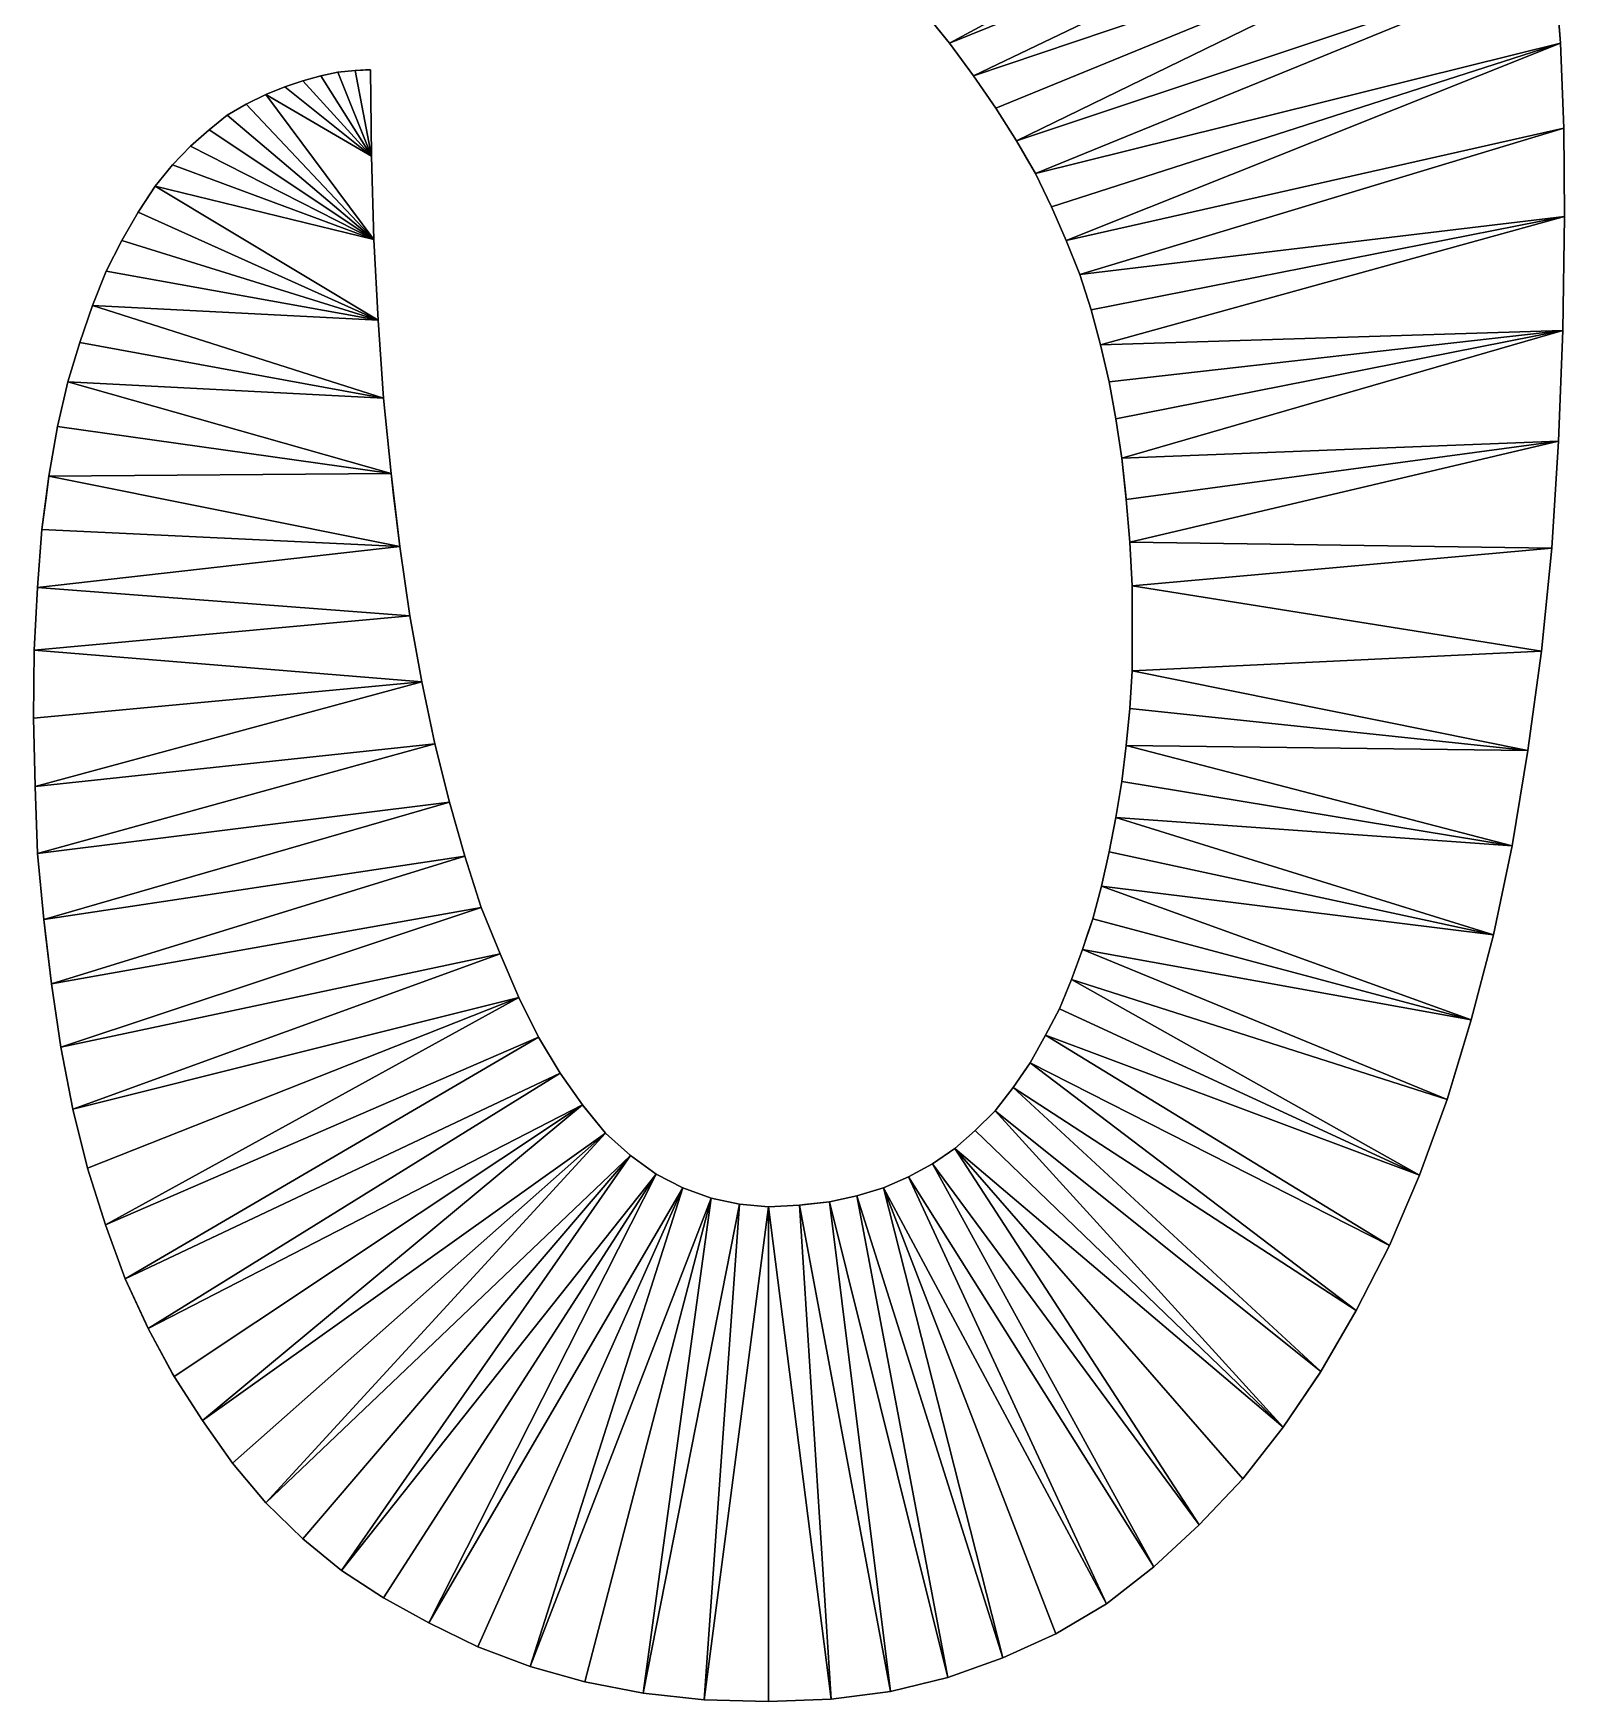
# Model space of a CAD drawing. Extents: x -29.1 to 29.1, y -25 to 25.
# Drawn here: x -5.763 to -3.978, y -14.719 to -12.774 of the extents above; entities that cross this region are included whole.
import ezdxf

# ---------------------------------------------------------------- set-up
doc = ezdxf.new("R2010")
doc.units = 0
doc.header["$MEASUREMENT"] = 0
doc.layers.add('ConstrLine', color=7, linetype='Continuous')
doc.layers.add('ObjLayer', color=2, linetype='Continuous')

msp = doc.modelspace()

# ---------------------------------------------------------------- linework, layer by layer
at = {"layer": 'ConstrLine'}
for points in [[(-4.695, -12.785, 5), (-4.027, -12.424, 5), (-4.726, -12.747, 5)], [(-4.027, -12.424, 5), (-4.695, -12.785, 5), (-4.012, -12.509, 5)], [(-4.667, -12.823, 5), (-4.012, -12.509, 5), (-4.695, -12.785, 5)], [(-4.012, -12.509, 5), (-4.667, -12.823, 5), (-4, -12.598, 5)], [(-4.641, -12.861, 5), (-4, -12.598, 5), (-4.667, -12.823, 5)], [(-4.617, -12.899, 5), (-4, -12.598, 5), (-4.641, -12.861, 5)], [(-4, -12.598, 5), (-4.617, -12.899, 5), (-3.99, -12.69, 5)], [(-4.595, -12.937, 5), (-3.99, -12.69, 5), (-4.617, -12.899, 5)], [(-3.99, -12.69, 5), (-4.595, -12.937, 5), (-3.983, -12.785, 5)], [(-3.99, -12.69, 4), (-3.99, -12.69, 5), (-3.983, -12.785, 5)], [(-3.99, -12.69, 4), (-3.983, -12.785, 5), (-3.983, -12.785, 4)], [(-4.695, -12.785, 5), (-4.726, -12.747, 5), (-4.7136, -12.7623, 4)], [(-4.7136, -12.7623, 4), (-4.695, -12.785, 4), (-4.695, -12.785, 5)], [(-4.695, -12.785, 4), (-4.667, -12.823, 4), (-4.667, -12.823, 5)], [(-4.695, -12.785, 4), (-4.667, -12.823, 5), (-4.695, -12.785, 5)], [(-4.576, -12.976, 5), (-3.983, -12.785, 5), (-4.595, -12.937, 5)], [(-4.559, -13.015, 5), (-3.983, -12.785, 5), (-4.576, -12.976, 5)], [(-3.983, -12.785, 5), (-4.559, -13.015, 5), (-3.979, -12.884, 5)], [(-3.983, -12.785, 4), (-3.983, -12.785, 5), (-3.979, -12.884, 5)], [(-3.983, -12.785, 4), (-3.979, -12.884, 5), (-3.979, -12.884, 4)], [(-5.428, -12.823, 5), (-5.408, -12.819, 5), (-5.408, -12.819, 4)], [(-5.428, -12.823, 5), (-5.408, -12.819, 4), (-5.428, -12.823, 4)], [(-5.408, -12.819, 5), (-5.428, -12.823, 5), (-5.369, -12.917, 5)], [(-5.408, -12.819, 4), (-5.408, -12.819, 5), (-5.388, -12.817, 5)], [(-5.408, -12.819, 4), (-5.388, -12.817, 5), (-5.388, -12.817, 4)], [(-5.388, -12.817, 5), (-5.408, -12.819, 5), (-5.369, -12.917, 5)], [(-5.388, -12.817, 5), (-5.37, -12.816, 5), (-5.376, -12.8163, 4)], [(-5.37, -12.816, 5), (-5.388, -12.817, 5), (-5.369, -12.917, 5)], [(-5.388, -12.817, 4), (-5.388, -12.817, 5), (-5.376, -12.8163, 4)], [(-5.3721, -12.8161, 4), (-5.376, -12.8163, 4), (-5.37, -12.816, 5)], [(-5.37, -12.816, 4), (-5.3721, -12.8161, 4), (-5.37, -12.816, 5)], [(-5.37, -12.816, 5), (-5.369, -12.917, 5), (-5.369, -12.917, 4)], [(-5.37, -12.816, 5), (-5.369, -12.917, 4), (-5.37, -12.816, 4)], [(-5.47, -12.836, 5), (-5.47, -12.836, 4), (-5.492, -12.845, 5)], [(-5.492, -12.845, 4), (-5.492, -12.845, 5), (-5.47, -12.836, 4)], [(-5.47, -12.836, 5), (-5.492, -12.845, 5), (-5.369, -12.917, 5)], [(-5.47, -12.836, 4), (-5.47, -12.836, 5), (-5.449, -12.829, 5)], [(-5.47, -12.836, 4), (-5.449, -12.829, 5), (-5.449, -12.829, 4)], [(-5.449, -12.829, 5), (-5.47, -12.836, 5), (-5.369, -12.917, 5)], [(-5.449, -12.829, 4), (-5.449, -12.829, 5), (-5.428, -12.823, 5)], [(-5.428, -12.823, 4), (-5.449, -12.829, 4), (-5.428, -12.823, 5)], [(-5.428, -12.823, 5), (-5.449, -12.829, 5), (-5.369, -12.917, 5)], [(-4.667, -12.823, 4), (-4.641, -12.861, 4), (-4.641, -12.861, 5)], [(-4.667, -12.823, 4), (-4.641, -12.861, 5), (-4.667, -12.823, 5)], [(-5.537, -12.869, 4), (-5.537, -12.869, 5), (-5.515, -12.856, 5)], [(-5.515, -12.856, 4), (-5.537, -12.869, 4), (-5.515, -12.856, 5)], [(-5.515, -12.856, 5), (-5.537, -12.869, 5), (-5.366, -13.014, 5)], [(-5.515, -12.856, 5), (-5.492, -12.845, 5), (-5.492, -12.845, 4)], [(-5.515, -12.856, 5), (-5.492, -12.845, 4), (-5.515, -12.856, 4)], [(-5.515, -12.856, 5), (-5.366, -13.014, 5), (-5.492, -12.845, 5)], [(-5.369, -12.917, 5), (-5.492, -12.845, 5), (-5.366, -13.014, 5)], [(-5.558, -12.886, 4), (-5.558, -12.886, 5), (-5.537, -12.869, 5)], [(-5.558, -12.886, 4), (-5.537, -12.869, 5), (-5.537, -12.869, 4)], [(-5.558, -12.886, 5), (-5.366, -13.014, 5), (-5.537, -12.869, 5)], [(-4.641, -12.861, 4), (-4.617, -12.899, 4), (-4.617, -12.899, 5)], [(-4.641, -12.861, 4), (-4.617, -12.899, 5), (-4.641, -12.861, 5)], [(-5.558, -12.886, 4), (-5.58, -12.905, 5), (-5.558, -12.886, 5)], [(-5.558, -12.886, 4), (-5.58, -12.905, 4), (-5.58, -12.905, 5)], [(-5.58, -12.905, 5), (-5.366, -13.014, 5), (-5.558, -12.886, 5)], [(-4.559, -13.015, 5), (-4.543, -13.055, 5), (-3.979, -12.884, 5)], [(-3.978, -12.987, 5), (-3.979, -12.884, 5), (-4.543, -13.055, 5)], [(-3.979, -12.884, 4), (-3.979, -12.884, 5), (-3.978, -12.987, 5)], [(-3.979, -12.884, 4), (-3.978, -12.987, 5), (-3.978, -12.987, 4)], [(-5.601, -12.927, 4), (-5.601, -12.927, 5), (-5.58, -12.905, 5)], [(-5.58, -12.905, 4), (-5.601, -12.927, 4), (-5.58, -12.905, 5)], [(-5.601, -12.927, 5), (-5.366, -13.014, 5), (-5.58, -12.905, 5)], [(-5.366, -13.014, 5), (-5.366, -13.014, 4), (-5.369, -12.917, 5)], [(-5.369, -12.917, 4), (-5.369, -12.917, 5), (-5.366, -13.014, 4)], [(-4.617, -12.899, 4), (-4.608, -12.9145, 4), (-4.617, -12.899, 5)], [(-4.608, -12.9145, 4), (-4.595, -12.937, 5), (-4.617, -12.899, 5)], [(-4.608, -12.9145, 4), (-4.595, -12.937, 4), (-4.595, -12.937, 5)], [(-5.621, -12.952, 5), (-5.601, -12.927, 5), (-5.621, -12.952, 4)], [(-5.601, -12.927, 4), (-5.621, -12.952, 4), (-5.601, -12.927, 5)], [(-5.601, -12.927, 5), (-5.621, -12.952, 5), (-5.366, -13.014, 5)], [(-5.641, -12.982, 5), (-5.621, -12.952, 5), (-5.632, -12.9685, 4)], [(-5.621, -12.952, 5), (-5.641, -12.982, 5), (-5.361, -13.108, 5)], [(-5.621, -12.952, 4), (-5.632, -12.9685, 4), (-5.621, -12.952, 5)], [(-5.361, -13.108, 5), (-5.366, -13.014, 5), (-5.621, -12.952, 5)], [(-4.595, -12.937, 4), (-4.576, -12.976, 4), (-4.576, -12.976, 5)], [(-4.595, -12.937, 4), (-4.576, -12.976, 5), (-4.595, -12.937, 5)], [(-5.641, -12.982, 4), (-5.641, -12.982, 5), (-5.632, -12.9685, 4)], [(-5.641, -12.982, 4), (-5.66, -13.015, 4), (-5.66, -13.015, 5)], [(-5.641, -12.982, 4), (-5.66, -13.015, 5), (-5.641, -12.982, 5)], [(-5.641, -12.982, 5), (-5.66, -13.015, 5), (-5.361, -13.108, 5)], [(-4.576, -12.976, 4), (-4.559, -13.015, 4), (-4.559, -13.015, 5)], [(-4.576, -12.976, 4), (-4.559, -13.015, 5), (-4.576, -12.976, 5)], [(-4.543, -13.055, 5), (-4.53, -13.096, 5), (-3.978, -12.987, 5)], [(-4.53, -13.096, 5), (-4.519, -13.137, 5), (-3.978, -12.987, 5)], [(-3.98, -13.12, 5), (-3.978, -12.987, 5), (-4.519, -13.137, 5)], [(-3.978, -12.987, 4), (-3.978, -12.987, 5), (-3.98, -13.12, 5)], [(-3.978, -12.987, 4), (-3.98, -13.12, 5), (-3.98, -13.12, 4)], [(-5.366, -13.014, 5), (-5.361, -13.108, 5), (-5.366, -13.014, 4)], [(-5.361, -13.108, 5), (-5.361, -13.108, 4), (-5.366, -13.014, 4)], [(-5.66, -13.015, 4), (-5.678, -13.051, 4), (-5.678, -13.051, 5)], [(-5.66, -13.015, 4), (-5.678, -13.051, 5), (-5.66, -13.015, 5)], [(-5.66, -13.015, 5), (-5.678, -13.051, 5), (-5.361, -13.108, 5)], [(-4.559, -13.015, 4), (-4.543, -13.055, 4), (-4.543, -13.055, 5)], [(-4.559, -13.015, 4), (-4.543, -13.055, 5), (-4.559, -13.015, 5)], [(-5.678, -13.051, 4), (-5.694, -13.091, 4), (-5.694, -13.091, 5)], [(-5.678, -13.051, 4), (-5.694, -13.091, 5), (-5.678, -13.051, 5)], [(-5.678, -13.051, 5), (-5.694, -13.091, 5), (-5.361, -13.108, 5)], [(-4.543, -13.055, 4), (-4.53, -13.096, 4), (-4.53, -13.096, 5)], [(-4.543, -13.055, 4), (-4.53, -13.096, 5), (-4.543, -13.055, 5)], [(-5.694, -13.091, 4), (-5.709, -13.134, 4), (-5.709, -13.134, 5)], [(-5.694, -13.091, 4), (-5.709, -13.134, 5), (-5.694, -13.091, 5)], [(-5.709, -13.134, 5), (-5.355, -13.199, 5), (-5.694, -13.091, 5)], [(-5.355, -13.199, 5), (-5.361, -13.108, 5), (-5.694, -13.091, 5)], [(-5.355, -13.199, 4), (-5.361, -13.108, 4), (-5.355, -13.199, 5)], [(-5.361, -13.108, 5), (-5.355, -13.199, 5), (-5.361, -13.108, 4)], [(-4.53, -13.096, 4), (-4.519, -13.137, 4), (-4.519, -13.137, 5)], [(-4.53, -13.096, 4), (-4.519, -13.137, 5), (-4.53, -13.096, 5)], [(-4.519, -13.137, 5), (-4.509, -13.18, 5), (-3.98, -13.12, 5)], [(-4.509, -13.18, 5), (-4.501, -13.223, 5), (-3.98, -13.12, 5)], [(-4.501, -13.223, 5), (-4.494, -13.269, 5), (-3.98, -13.12, 5)], [(-3.985, -13.249, 5), (-3.98, -13.12, 5), (-4.494, -13.269, 5)], [(-3.98, -13.12, 4), (-3.98, -13.12, 5), (-3.985, -13.249, 5)], [(-3.98, -13.12, 4), (-3.985, -13.249, 5), (-3.985, -13.249, 4)], [(-5.709, -13.134, 4), (-5.723, -13.18, 4), (-5.723, -13.18, 5)], [(-5.709, -13.134, 4), (-5.723, -13.18, 5), (-5.709, -13.134, 5)], [(-5.723, -13.18, 5), (-5.355, -13.199, 5), (-5.709, -13.134, 5)], [(-4.519, -13.137, 4), (-4.509, -13.18, 4), (-4.509, -13.18, 5)], [(-4.519, -13.137, 4), (-4.509, -13.18, 5), (-4.519, -13.137, 5)], [(-5.723, -13.18, 4), (-5.735, -13.232, 4), (-5.735, -13.232, 5)], [(-5.723, -13.18, 4), (-5.735, -13.232, 5), (-5.723, -13.18, 5)], [(-5.735, -13.232, 5), (-5.346, -13.287, 5), (-5.723, -13.18, 5)], [(-5.355, -13.199, 5), (-5.723, -13.18, 5), (-5.346, -13.287, 5)], [(-4.509, -13.18, 4), (-4.501, -13.223, 4), (-4.501, -13.223, 5)], [(-4.509, -13.18, 4), (-4.501, -13.223, 5), (-4.509, -13.18, 5)], [(-5.346, -13.287, 4), (-5.355, -13.199, 4), (-5.346, -13.287, 5)], [(-5.355, -13.199, 5), (-5.346, -13.287, 5), (-5.355, -13.199, 4)], [(-4.501, -13.223, 4), (-4.494, -13.269, 4), (-4.494, -13.269, 5)], [(-4.501, -13.223, 4), (-4.494, -13.269, 5), (-4.501, -13.223, 5)], [(-5.735, -13.232, 4), (-5.745, -13.29, 4), (-5.745, -13.29, 5)], [(-5.735, -13.232, 4), (-5.745, -13.29, 5), (-5.735, -13.232, 5)], [(-5.735, -13.232, 5), (-5.745, -13.29, 5), (-5.346, -13.287, 5)], [(-4.494, -13.269, 5), (-4.489, -13.317, 5), (-3.985, -13.249, 5)], [(-4.489, -13.317, 5), (-4.485, -13.367, 5), (-3.985, -13.249, 5)], [(-3.985, -13.249, 5), (-4.485, -13.367, 5), (-3.993, -13.374, 5)], [(-3.993, -13.374, 4), (-3.985, -13.249, 4), (-3.993, -13.374, 5)], [(-3.985, -13.249, 5), (-3.993, -13.374, 5), (-3.985, -13.249, 4)], [(-4.494, -13.269, 4), (-4.4895, -13.312, 4), (-4.494, -13.269, 5)], [(-4.4895, -13.312, 4), (-4.489, -13.317, 5), (-4.494, -13.269, 5)], [(-5.7478, -13.312, 4), (-5.753, -13.352, 5), (-5.745, -13.29, 5)], [(-5.745, -13.29, 5), (-5.753, -13.352, 5), (-5.336, -13.372, 5)], [(-5.745, -13.29, 4), (-5.7478, -13.312, 4), (-5.745, -13.29, 5)], [(-5.336, -13.372, 5), (-5.346, -13.287, 5), (-5.745, -13.29, 5)], [(-5.3431, -13.312, 4), (-5.346, -13.287, 4), (-5.346, -13.287, 5)], [(-5.346, -13.287, 5), (-5.336, -13.372, 5), (-5.3431, -13.312, 4)], [(-5.7478, -13.312, 4), (-5.753, -13.352, 4), (-5.753, -13.352, 5)], [(-5.336, -13.372, 4), (-5.3431, -13.312, 4), (-5.336, -13.372, 5)], [(-4.4895, -13.312, 4), (-4.489, -13.317, 4), (-4.489, -13.317, 5)], [(-4.489, -13.317, 4), (-4.485, -13.367, 4), (-4.485, -13.367, 5)], [(-4.489, -13.317, 4), (-4.485, -13.367, 5), (-4.489, -13.317, 5)], [(-5.753, -13.352, 4), (-5.758, -13.42, 4), (-5.758, -13.42, 5)], [(-5.753, -13.352, 4), (-5.758, -13.42, 5), (-5.753, -13.352, 5)], [(-5.753, -13.352, 5), (-5.758, -13.42, 5), (-5.336, -13.372, 5)], [(-5.324, -13.453, 5), (-5.336, -13.372, 5), (-5.758, -13.42, 5)], [(-5.336, -13.372, 4), (-5.336, -13.372, 5), (-5.324, -13.453, 5)], [(-5.336, -13.372, 4), (-5.324, -13.453, 5), (-5.324, -13.453, 4)], [(-4.485, -13.367, 4), (-4.482, -13.418, 4), (-4.482, -13.418, 5)], [(-4.485, -13.367, 4), (-4.482, -13.418, 5), (-4.485, -13.367, 5)], [(-4.482, -13.418, 5), (-3.993, -13.374, 5), (-4.485, -13.367, 5)], [(-3.993, -13.374, 5), (-4.482, -13.418, 5), (-4.005, -13.494, 5)], [(-3.993, -13.374, 4), (-3.993, -13.374, 5), (-4.005, -13.494, 5)], [(-3.993, -13.374, 4), (-4.005, -13.494, 5), (-4.005, -13.494, 4)], [(-5.758, -13.42, 4), (-5.762, -13.493, 4), (-5.762, -13.493, 5)], [(-5.758, -13.42, 4), (-5.762, -13.493, 5), (-5.758, -13.42, 5)], [(-5.758, -13.42, 5), (-5.762, -13.493, 5), (-5.324, -13.453, 5)], [(-4.482, -13.418, 4), (-4.482, -13.517, 4), (-4.482, -13.517, 5)], [(-4.482, -13.418, 4), (-4.482, -13.517, 5), (-4.482, -13.418, 5)], [(-4.482, -13.517, 5), (-4.005, -13.494, 5), (-4.482, -13.418, 5)], [(-5.31, -13.53, 5), (-5.324, -13.453, 5), (-5.762, -13.493, 5)], [(-5.324, -13.453, 4), (-5.324, -13.453, 5), (-5.31, -13.53, 5)], [(-5.324, -13.453, 4), (-5.31, -13.53, 5), (-5.31, -13.53, 4)], [(-5.762, -13.493, 4), (-5.763, -13.572, 4), (-5.763, -13.572, 5)], [(-5.762, -13.493, 4), (-5.763, -13.572, 5), (-5.762, -13.493, 5)], [(-5.762, -13.493, 5), (-5.763, -13.572, 5), (-5.31, -13.53, 5)], [(-4.021, -13.61, 5), (-4.005, -13.494, 5), (-4.482, -13.517, 5)], [(-4.005, -13.494, 4), (-4.005, -13.494, 5), (-4.021, -13.61, 5)], [(-4.005, -13.494, 4), (-4.021, -13.61, 5), (-4.021, -13.61, 4)], [(-4.482, -13.517, 4), (-4.485, -13.561, 4), (-4.485, -13.561, 5)], [(-4.482, -13.517, 4), (-4.485, -13.561, 5), (-4.482, -13.517, 5)], [(-4.482, -13.517, 5), (-4.485, -13.561, 5), (-4.021, -13.61, 5)], [(-5.763, -13.572, 5), (-5.761, -13.652, 5), (-5.31, -13.53, 5)], [(-5.295, -13.602, 5), (-5.31, -13.53, 5), (-5.761, -13.652, 5)], [(-5.31, -13.53, 4), (-5.31, -13.53, 5), (-5.295, -13.602, 5)], [(-5.31, -13.53, 4), (-5.295, -13.602, 5), (-5.295, -13.602, 4)], [(-5.763, -13.572, 4), (-5.761, -13.652, 4), (-5.761, -13.652, 5)], [(-5.763, -13.572, 4), (-5.761, -13.652, 5), (-5.763, -13.572, 5)], [(-4.485, -13.561, 4), (-4.489, -13.604, 4), (-4.489, -13.604, 5)], [(-4.485, -13.561, 4), (-4.489, -13.604, 5), (-4.485, -13.561, 5)], [(-4.485, -13.561, 5), (-4.489, -13.604, 5), (-4.021, -13.61, 5)], [(-5.761, -13.652, 5), (-5.758, -13.73, 5), (-5.295, -13.602, 5)], [(-5.278, -13.67, 5), (-5.295, -13.602, 5), (-5.758, -13.73, 5)], [(-5.295, -13.602, 4), (-5.295, -13.602, 5), (-5.278, -13.67, 5)], [(-5.295, -13.602, 4), (-5.278, -13.67, 5), (-5.278, -13.67, 4)], [(-4.489, -13.604, 4), (-4.494, -13.646, 4), (-4.494, -13.646, 5)], [(-4.489, -13.604, 4), (-4.494, -13.646, 5), (-4.489, -13.604, 5)], [(-4.489, -13.604, 5), (-4.494, -13.646, 5), (-4.039, -13.721, 5)], [(-4.039, -13.721, 5), (-4.021, -13.61, 5), (-4.489, -13.604, 5)], [(-4.021, -13.61, 4), (-4.021, -13.61, 5), (-4.039, -13.721, 5)], [(-4.021, -13.61, 4), (-4.039, -13.721, 5), (-4.039, -13.721, 4)], [(-5.761, -13.652, 4), (-5.758, -13.73, 4), (-5.758, -13.73, 5)], [(-5.761, -13.652, 4), (-5.758, -13.73, 5), (-5.761, -13.652, 5)], [(-4.494, -13.646, 4), (-4.501, -13.688, 4), (-4.501, -13.688, 5)], [(-4.494, -13.646, 4), (-4.501, -13.688, 5), (-4.494, -13.646, 5)], [(-4.494, -13.646, 5), (-4.501, -13.688, 5), (-4.039, -13.721, 5)], [(-5.758, -13.73, 5), (-5.751, -13.807, 5), (-5.278, -13.67, 5)], [(-5.26, -13.733, 5), (-5.278, -13.67, 5), (-5.751, -13.807, 5)], [(-5.278, -13.67, 4), (-5.278, -13.67, 5), (-5.26, -13.733, 5)], [(-5.278, -13.67, 4), (-5.26, -13.733, 5), (-5.26, -13.733, 4)], [(-4.501, -13.688, 4), (-4.509, -13.728, 4), (-4.509, -13.728, 5)], [(-4.501, -13.688, 4), (-4.509, -13.728, 5), (-4.501, -13.688, 5)], [(-4.501, -13.688, 5), (-4.509, -13.728, 5), (-4.061, -13.825, 5)], [(-4.061, -13.825, 5), (-4.039, -13.721, 5), (-4.501, -13.688, 5)], [(-5.758, -13.73, 4), (-5.751, -13.807, 4), (-5.751, -13.807, 5)], [(-5.758, -13.73, 4), (-5.751, -13.807, 5), (-5.758, -13.73, 5)], [(-5.751, -13.807, 5), (-5.742, -13.882, 5), (-5.26, -13.733, 5)], [(-5.241, -13.793, 5), (-5.26, -13.733, 5), (-5.742, -13.882, 5)], [(-5.26, -13.733, 4), (-5.26, -13.733, 5), (-5.241, -13.793, 5)], [(-5.26, -13.733, 4), (-5.241, -13.793, 5), (-5.241, -13.793, 4)], [(-4.509, -13.728, 4), (-4.518, -13.768, 4), (-4.518, -13.768, 5)], [(-4.509, -13.728, 4), (-4.518, -13.768, 5), (-4.509, -13.728, 5)], [(-4.509, -13.728, 5), (-4.518, -13.768, 5), (-4.061, -13.825, 5)], [(-4.039, -13.721, 4), (-4.039, -13.721, 5), (-4.061, -13.825, 5)], [(-4.039, -13.721, 4), (-4.061, -13.825, 5), (-4.061, -13.825, 4)], [(-4.518, -13.768, 4), (-4.528, -13.806, 4), (-4.528, -13.806, 5)], [(-4.518, -13.768, 4), (-4.528, -13.806, 5), (-4.518, -13.768, 5)], [(-4.518, -13.768, 5), (-4.528, -13.806, 5), (-4.087, -13.924, 5)], [(-4.087, -13.924, 5), (-4.061, -13.825, 5), (-4.518, -13.768, 5)], [(-5.751, -13.807, 4), (-5.749, -13.824, 4), (-5.751, -13.807, 5)], [(-5.742, -13.882, 5), (-5.751, -13.807, 5), (-5.749, -13.824, 4)], [(-5.742, -13.882, 5), (-5.731, -13.956, 5), (-5.241, -13.793, 5)], [(-5.219, -13.847, 5), (-5.241, -13.793, 5), (-5.731, -13.956, 5)], [(-5.241, -13.793, 4), (-5.241, -13.793, 5), (-5.219, -13.847, 5)], [(-5.241, -13.793, 4), (-5.219, -13.847, 5), (-5.219, -13.847, 4)], [(-4.534, -13.824, 4), (-4.54, -13.842, 5), (-4.528, -13.806, 5)], [(-4.528, -13.806, 5), (-4.54, -13.842, 5), (-4.087, -13.924, 5)], [(-4.528, -13.806, 4), (-4.534, -13.824, 4), (-4.528, -13.806, 5)], [(-5.742, -13.882, 4), (-5.742, -13.882, 5), (-5.749, -13.824, 4)], [(-4.534, -13.824, 4), (-4.54, -13.842, 4), (-4.54, -13.842, 5)], [(-4.061, -13.825, 4), (-4.061, -13.825, 5), (-4.087, -13.924, 5)], [(-4.061, -13.825, 4), (-4.087, -13.924, 5), (-4.087, -13.924, 4)], [(-5.731, -13.956, 5), (-5.717, -14.028, 5), (-5.219, -13.847, 5)], [(-5.197, -13.898, 5), (-5.219, -13.847, 5), (-5.717, -14.028, 5)], [(-5.219, -13.847, 4), (-5.219, -13.847, 5), (-5.197, -13.898, 5)], [(-5.219, -13.847, 4), (-5.197, -13.898, 5), (-5.197, -13.898, 4)], [(-4.54, -13.842, 4), (-4.553, -13.877, 4), (-4.553, -13.877, 5)], [(-4.54, -13.842, 4), (-4.553, -13.877, 5), (-4.54, -13.842, 5)], [(-4.54, -13.842, 5), (-4.553, -13.877, 5), (-4.115, -14.017, 5)], [(-4.115, -14.017, 5), (-4.087, -13.924, 5), (-4.54, -13.842, 5)], [(-5.742, -13.882, 4), (-5.731, -13.956, 5), (-5.742, -13.882, 5)], [(-5.731, -13.956, 5), (-5.742, -13.882, 4), (-5.731, -13.956, 4)], [(-4.553, -13.877, 4), (-4.567, -13.911, 4), (-4.567, -13.911, 5)], [(-4.553, -13.877, 4), (-4.567, -13.911, 5), (-4.553, -13.877, 5)], [(-4.553, -13.877, 5), (-4.567, -13.911, 5), (-4.147, -14.105, 5)], [(-4.147, -14.105, 5), (-4.115, -14.017, 5), (-4.553, -13.877, 5)], [(-5.717, -14.028, 5), (-5.7, -14.097, 5), (-5.197, -13.898, 5)], [(-5.7, -14.097, 5), (-5.679, -14.163, 5), (-5.197, -13.898, 5)], [(-5.174, -13.944, 5), (-5.197, -13.898, 5), (-5.679, -14.163, 5)], [(-5.197, -13.898, 4), (-5.197, -13.898, 5), (-5.174, -13.944, 5)], [(-5.197, -13.898, 4), (-5.174, -13.944, 5), (-5.174, -13.944, 4)], [(-4.567, -13.911, 4), (-4.583, -13.942, 4), (-4.583, -13.942, 5)], [(-4.567, -13.911, 4), (-4.583, -13.942, 5), (-4.567, -13.911, 5)], [(-4.567, -13.911, 5), (-4.583, -13.942, 5), (-4.147, -14.105, 5)], [(-4.087, -13.924, 5), (-4.115, -14.017, 5), (-4.096, -13.9539, 4)], [(-4.087, -13.924, 4), (-4.087, -13.924, 5), (-4.096, -13.9539, 4)], [(-5.679, -14.163, 5), (-5.656, -14.226, 5), (-5.174, -13.944, 5)], [(-5.149, -13.986, 5), (-5.174, -13.944, 5), (-5.656, -14.226, 5)], [(-5.174, -13.944, 4), (-5.174, -13.944, 5), (-5.149, -13.986, 5)], [(-5.174, -13.944, 4), (-5.149, -13.986, 5), (-5.149, -13.986, 4)], [(-4.583, -13.942, 4), (-4.601, -13.974, 4), (-4.601, -13.974, 5)], [(-4.583, -13.942, 4), (-4.601, -13.974, 5), (-4.583, -13.942, 5)], [(-4.583, -13.942, 5), (-4.601, -13.974, 5), (-4.182, -14.187, 5)], [(-4.182, -14.187, 5), (-4.147, -14.105, 5), (-4.583, -13.942, 5)], [(-5.731, -13.956, 4), (-5.717, -14.028, 5), (-5.731, -13.956, 5)], [(-5.717, -14.028, 5), (-5.731, -13.956, 4), (-5.717, -14.028, 4)], [(-4.115, -14.017, 4), (-4.096, -13.9539, 4), (-4.115, -14.017, 5)], [(-5.656, -14.226, 5), (-5.629, -14.284, 5), (-5.149, -13.986, 5)], [(-5.123, -14.023, 5), (-5.149, -13.986, 5), (-5.629, -14.284, 5)], [(-5.149, -13.986, 4), (-5.149, -13.986, 5), (-5.123, -14.023, 5)], [(-5.149, -13.986, 4), (-5.123, -14.023, 5), (-5.123, -14.023, 4)], [(-4.621, -14.003, 5), (-4.601, -13.974, 5), (-4.608, -13.9841, 4)], [(-4.601, -13.974, 5), (-4.621, -14.003, 5), (-4.221, -14.263, 5)], [(-4.608, -13.9841, 4), (-4.621, -14.003, 4), (-4.621, -14.003, 5)], [(-4.601, -13.974, 4), (-4.608, -13.9841, 4), (-4.601, -13.974, 5)], [(-4.221, -14.263, 5), (-4.182, -14.187, 5), (-4.601, -13.974, 5)], [(-4.642, -14.03, 5), (-4.621, -14.003, 5), (-4.642, -14.03, 4)], [(-4.621, -14.003, 4), (-4.642, -14.03, 4), (-4.621, -14.003, 5)], [(-4.262, -14.334, 5), (-4.621, -14.003, 5), (-4.642, -14.03, 5)], [(-4.262, -14.334, 5), (-4.221, -14.263, 5), (-4.621, -14.003, 5)], [(-5.123, -14.023, 5), (-5.629, -14.284, 5), (-5.599, -14.34, 5)], [(-5.599, -14.34, 5), (-5.566, -14.391, 5), (-5.123, -14.023, 5)], [(-5.096, -14.056, 5), (-5.123, -14.023, 5), (-5.566, -14.391, 5)], [(-5.123, -14.023, 5), (-5.096, -14.056, 5), (-5.12, -14.0267, 4)], [(-5.123, -14.023, 4), (-5.123, -14.023, 5), (-5.12, -14.0267, 4)], [(-4.115, -14.017, 4), (-4.115, -14.017, 5), (-4.147, -14.105, 5)], [(-4.115, -14.017, 4), (-4.147, -14.105, 5), (-4.147, -14.105, 4)], [(-5.7, -14.097, 4), (-5.7, -14.097, 5), (-5.717, -14.028, 5)], [(-5.717, -14.028, 4), (-5.7, -14.097, 4), (-5.717, -14.028, 5)], [(-5.096, -14.056, 4), (-5.12, -14.0267, 4), (-5.096, -14.056, 5)], [(-4.665, -14.053, 4), (-4.665, -14.053, 5), (-4.642, -14.03, 5)], [(-4.665, -14.053, 4), (-4.642, -14.03, 5), (-4.642, -14.03, 4)], [(-4.665, -14.053, 5), (-4.306, -14.399, 5), (-4.642, -14.03, 5)], [(-4.262, -14.334, 5), (-4.642, -14.03, 5), (-4.306, -14.399, 5)], [(-5.566, -14.391, 5), (-5.531, -14.441, 5), (-5.096, -14.056, 5)], [(-5.531, -14.441, 5), (-5.492, -14.487, 5), (-5.096, -14.056, 5)], [(-5.067, -14.082, 5), (-5.096, -14.056, 5), (-5.492, -14.487, 5)], [(-5.096, -14.056, 5), (-5.067, -14.082, 5), (-5.096, -14.056, 4)], [(-5.067, -14.082, 5), (-5.067, -14.082, 4), (-5.096, -14.056, 4)], [(-4.665, -14.053, 4), (-4.689, -14.074, 5), (-4.665, -14.053, 5)], [(-4.689, -14.074, 4), (-4.689, -14.074, 5), (-4.665, -14.053, 4)], [(-4.689, -14.074, 5), (-4.306, -14.399, 5), (-4.665, -14.053, 5)], [(-5.492, -14.487, 5), (-5.449, -14.529, 5), (-5.067, -14.082, 5)], [(-5.449, -14.529, 5), (-5.404, -14.566, 5), (-5.067, -14.082, 5)], [(-5.037, -14.104, 5), (-5.067, -14.082, 5), (-5.404, -14.566, 5)], [(-5.067, -14.082, 5), (-5.037, -14.104, 5), (-5.067, -14.082, 4)], [(-5.037, -14.104, 4), (-5.067, -14.082, 4), (-5.037, -14.104, 5)], [(-4.689, -14.074, 4), (-4.715, -14.092, 4), (-4.689, -14.074, 5)], [(-4.715, -14.092, 5), (-4.689, -14.074, 5), (-4.715, -14.092, 4)], [(-4.689, -14.074, 5), (-4.715, -14.092, 5), (-4.404, -14.513, 5)], [(-4.404, -14.513, 5), (-4.353, -14.459, 5), (-4.689, -14.074, 5)], [(-4.306, -14.399, 5), (-4.689, -14.074, 5), (-4.353, -14.459, 5)], [(-5.7, -14.097, 4), (-5.679, -14.163, 5), (-5.7, -14.097, 5)], [(-5.679, -14.163, 5), (-5.7, -14.097, 4), (-5.679, -14.163, 4)], [(-4.715, -14.092, 4), (-4.743, -14.107, 4), (-4.715, -14.092, 5)], [(-4.743, -14.107, 5), (-4.715, -14.092, 5), (-4.743, -14.107, 4)], [(-4.743, -14.107, 5), (-4.457, -14.562, 5), (-4.715, -14.092, 5)], [(-4.404, -14.513, 5), (-4.715, -14.092, 5), (-4.457, -14.562, 5)], [(-5.404, -14.566, 5), (-5.355, -14.598, 5), (-5.037, -14.104, 5)], [(-5.355, -14.598, 5), (-5.302, -14.627, 5), (-5.037, -14.104, 5)], [(-5.006, -14.12, 5), (-5.037, -14.104, 5), (-5.302, -14.627, 5)], [(-5.302, -14.627, 5), (-5.245, -14.655, 5), (-5.006, -14.12, 5)], [(-5.184, -14.678, 5), (-5.006, -14.12, 5), (-5.245, -14.655, 5)], [(-4.973, -14.132, 5), (-5.006, -14.12, 5), (-5.184, -14.678, 5)], [(-5.037, -14.104, 5), (-5.006, -14.12, 5), (-5.006, -14.12, 4)], [(-5.006, -14.12, 4), (-5.037, -14.104, 4), (-5.037, -14.104, 5)], [(-4.973, -14.132, 5), (-4.973, -14.132, 4), (-5.006, -14.12, 5)], [(-5.006, -14.12, 4), (-5.006, -14.12, 5), (-4.973, -14.132, 4)], [(-4.803, -14.129, 4), (-4.803, -14.129, 5), (-4.772, -14.12, 5)], [(-4.803, -14.129, 4), (-4.772, -14.12, 5), (-4.772, -14.12, 4)], [(-4.803, -14.129, 5), (-4.633, -14.668, 5), (-4.772, -14.12, 5)], [(-4.743, -14.107, 5), (-4.743, -14.107, 4), (-4.772, -14.12, 5)], [(-4.772, -14.12, 4), (-4.772, -14.12, 5), (-4.743, -14.107, 4)], [(-4.772, -14.12, 5), (-4.512, -14.605, 5), (-4.743, -14.107, 5)], [(-4.571, -14.64, 5), (-4.772, -14.12, 5), (-4.633, -14.668, 5)], [(-4.512, -14.605, 5), (-4.772, -14.12, 5), (-4.571, -14.64, 5)], [(-4.457, -14.562, 5), (-4.743, -14.107, 5), (-4.512, -14.605, 5)], [(-4.147, -14.105, 4), (-4.147, -14.105, 5), (-4.182, -14.187, 5)], [(-4.147, -14.105, 4), (-4.182, -14.187, 5), (-4.182, -14.187, 4)], [(-5.184, -14.678, 5), (-5.12, -14.696, 5), (-4.973, -14.132, 5)], [(-5.12, -14.696, 5), (-5.052, -14.709, 5), (-4.973, -14.132, 5)], [(-4.94, -14.139, 5), (-4.973, -14.132, 5), (-5.052, -14.709, 5)], [(-5.052, -14.709, 5), (-4.981, -14.717, 5), (-4.94, -14.139, 5)], [(-4.94, -14.139, 5), (-4.981, -14.717, 5), (-4.906, -14.142, 5)], [(-4.906, -14.719, 5), (-4.906, -14.142, 5), (-4.981, -14.717, 5)], [(-4.973, -14.132, 5), (-4.94, -14.139, 5), (-4.973, -14.132, 4)], [(-4.94, -14.139, 5), (-4.94, -14.139, 4), (-4.973, -14.132, 4)], [(-4.94, -14.139, 5), (-4.906, -14.142, 5), (-4.94, -14.139, 4)], [(-4.906, -14.142, 4), (-4.94, -14.139, 4), (-4.906, -14.142, 5)], [(-4.906, -14.142, 5), (-4.87, -14.14, 5), (-4.906, -14.142, 4)], [(-4.87, -14.14, 4), (-4.906, -14.142, 4), (-4.87, -14.14, 5)], [(-4.906, -14.142, 5), (-4.833, -14.716, 5), (-4.87, -14.14, 5)], [(-4.833, -14.716, 5), (-4.906, -14.142, 5), (-4.906, -14.719, 5)], [(-4.87, -14.14, 5), (-4.835, -14.136, 5), (-4.864, -14.1393, 4)], [(-4.87, -14.14, 5), (-4.764, -14.707, 5), (-4.835, -14.136, 5)], [(-4.864, -14.1393, 4), (-4.87, -14.14, 4), (-4.87, -14.14, 5)], [(-4.764, -14.707, 5), (-4.87, -14.14, 5), (-4.833, -14.716, 5)], [(-4.835, -14.136, 4), (-4.864, -14.1393, 4), (-4.835, -14.136, 5)], [(-4.803, -14.129, 4), (-4.835, -14.136, 4), (-4.803, -14.129, 5)], [(-4.835, -14.136, 5), (-4.803, -14.129, 5), (-4.835, -14.136, 4)], [(-4.835, -14.136, 5), (-4.697, -14.691, 5), (-4.803, -14.129, 5)], [(-4.697, -14.691, 5), (-4.835, -14.136, 5), (-4.764, -14.707, 5)], [(-4.633, -14.668, 5), (-4.803, -14.129, 5), (-4.697, -14.691, 5)], [(-5.679, -14.163, 4), (-5.656, -14.226, 4), (-5.656, -14.226, 5)], [(-5.679, -14.163, 4), (-5.656, -14.226, 5), (-5.679, -14.163, 5)], [(-4.182, -14.187, 4), (-4.182, -14.187, 5), (-4.221, -14.263, 5)], [(-4.182, -14.187, 4), (-4.221, -14.263, 5), (-4.221, -14.263, 4)], [(-5.656, -14.226, 4), (-5.632, -14.2776, 4), (-5.656, -14.226, 5)], [(-5.656, -14.226, 5), (-5.632, -14.2776, 4), (-5.629, -14.284, 5)], [(-5.629, -14.284, 4), (-5.629, -14.284, 5), (-5.632, -14.2776, 4)], [(-4.221, -14.263, 4), (-4.221, -14.263, 5), (-4.262, -14.334, 5)], [(-4.221, -14.263, 4), (-4.262, -14.334, 5), (-4.262, -14.334, 4)], [(-5.599, -14.34, 5), (-5.629, -14.284, 5), (-5.6011, -14.336, 4)], [(-5.629, -14.284, 4), (-5.6011, -14.336, 4), (-5.629, -14.284, 5)], [(-5.6011, -14.336, 4), (-5.599, -14.34, 4), (-5.599, -14.34, 5)], [(-4.262, -14.334, 5), (-4.306, -14.399, 5), (-4.2634, -14.336, 4)], [(-4.306, -14.399, 4), (-4.2634, -14.336, 4), (-4.306, -14.399, 5)], [(-4.262, -14.334, 4), (-4.262, -14.334, 5), (-4.2634, -14.336, 4)], [(-5.599, -14.34, 4), (-5.566, -14.391, 4), (-5.566, -14.391, 5)], [(-5.599, -14.34, 4), (-5.566, -14.391, 5), (-5.599, -14.34, 5)], [(-5.566, -14.391, 4), (-5.531, -14.441, 4), (-5.531, -14.441, 5)], [(-5.566, -14.391, 4), (-5.531, -14.441, 5), (-5.566, -14.391, 5)], [(-4.306, -14.399, 4), (-4.306, -14.399, 5), (-4.353, -14.459, 5)], [(-4.306, -14.399, 4), (-4.353, -14.459, 5), (-4.353, -14.459, 4)], [(-5.531, -14.441, 4), (-5.492, -14.487, 4), (-5.492, -14.487, 5)], [(-5.531, -14.441, 4), (-5.492, -14.487, 5), (-5.531, -14.441, 5)], [(-4.353, -14.459, 4), (-4.353, -14.459, 5), (-4.404, -14.513, 5)], [(-4.353, -14.459, 4), (-4.404, -14.513, 5), (-4.404, -14.513, 4)], [(-5.492, -14.487, 4), (-5.449, -14.529, 4), (-5.449, -14.529, 5)], [(-5.492, -14.487, 4), (-5.449, -14.529, 5), (-5.492, -14.487, 5)], [(-5.449, -14.529, 4), (-5.404, -14.566, 4), (-5.404, -14.566, 5)], [(-5.449, -14.529, 4), (-5.404, -14.566, 5), (-5.449, -14.529, 5)], [(-4.457, -14.562, 4), (-4.404, -14.513, 4), (-4.404, -14.513, 5)], [(-4.457, -14.562, 4), (-4.404, -14.513, 5), (-4.457, -14.562, 5)], [(-5.404, -14.566, 4), (-5.355, -14.598, 4), (-5.355, -14.598, 5)], [(-5.404, -14.566, 4), (-5.355, -14.598, 5), (-5.404, -14.566, 5)], [(-4.512, -14.605, 4), (-4.457, -14.562, 4), (-4.457, -14.562, 5)], [(-4.512, -14.605, 4), (-4.457, -14.562, 5), (-4.512, -14.605, 5)], [(-5.302, -14.627, 5), (-5.355, -14.598, 5), (-5.3166, -14.619, 4)], [(-5.355, -14.598, 4), (-5.3166, -14.619, 4), (-5.355, -14.598, 5)], [(-4.571, -14.64, 4), (-4.512, -14.605, 4), (-4.512, -14.605, 5)], [(-4.571, -14.64, 4), (-4.512, -14.605, 5), (-4.571, -14.64, 5)], [(-5.3166, -14.619, 4), (-5.302, -14.627, 4), (-5.302, -14.627, 5)], [(-5.302, -14.627, 4), (-5.245, -14.655, 4), (-5.245, -14.655, 5)], [(-5.302, -14.627, 4), (-5.245, -14.655, 5), (-5.302, -14.627, 5)], [(-4.633, -14.668, 4), (-4.571, -14.64, 4), (-4.571, -14.64, 5)], [(-4.633, -14.668, 4), (-4.571, -14.64, 5), (-4.633, -14.668, 5)], [(-5.245, -14.655, 4), (-5.184, -14.678, 4), (-5.184, -14.678, 5)], [(-5.245, -14.655, 4), (-5.184, -14.678, 5), (-5.245, -14.655, 5)], [(-4.697, -14.691, 4), (-4.633, -14.668, 4), (-4.633, -14.668, 5)], [(-4.697, -14.691, 4), (-4.633, -14.668, 5), (-4.697, -14.691, 5)], [(-5.184, -14.678, 4), (-5.12, -14.696, 4), (-5.12, -14.696, 5)], [(-5.184, -14.678, 4), (-5.12, -14.696, 5), (-5.184, -14.678, 5)], [(-5.12, -14.696, 4), (-5.052, -14.709, 4), (-5.052, -14.709, 5)], [(-5.12, -14.696, 4), (-5.052, -14.709, 5), (-5.12, -14.696, 5)], [(-4.764, -14.707, 4), (-4.697, -14.691, 4), (-4.697, -14.691, 5)], [(-4.764, -14.707, 4), (-4.697, -14.691, 5), (-4.764, -14.707, 5)], [(-5.052, -14.709, 4), (-4.981, -14.717, 4), (-4.981, -14.717, 5)], [(-5.052, -14.709, 4), (-4.981, -14.717, 5), (-5.052, -14.709, 5)], [(-4.981, -14.717, 4), (-4.906, -14.719, 4), (-4.906, -14.719, 5)], [(-4.981, -14.717, 4), (-4.906, -14.719, 5), (-4.981, -14.717, 5)], [(-4.906, -14.719, 4), (-4.833, -14.716, 4), (-4.833, -14.716, 5)], [(-4.906, -14.719, 4), (-4.833, -14.716, 5), (-4.906, -14.719, 5)], [(-4.833, -14.716, 5), (-4.833, -14.716, 4), (-4.764, -14.707, 4)], [(-4.833, -14.716, 5), (-4.764, -14.707, 4), (-4.764, -14.707, 5)]]:
    msp.add_3dface(points, dxfattribs=at)
at = {"layer": 'ObjLayer'}
for p, q in [((-3.983, -12.785, 5), (-3.99, -12.69, 5)), ((-4.726, -12.747, 5), (-4.695, -12.785, 5)), ((-4.695, -12.785, 5), (-4.667, -12.823, 5)), ((-3.979, -12.884, 5), (-3.983, -12.785, 5)), ((-5.408, -12.819, 5), (-5.428, -12.823, 5)), ((-5.388, -12.817, 5), (-5.408, -12.819, 5)), ((-5.37, -12.816, 5), (-5.388, -12.817, 5)), ((-5.369, -12.917, 5), (-5.37, -12.816, 5)), ((-5.47, -12.836, 5), (-5.492, -12.845, 5)), ((-5.449, -12.829, 5), (-5.47, -12.836, 5)), ((-5.428, -12.823, 5), (-5.449, -12.829, 5)), ((-4.667, -12.823, 5), (-4.641, -12.861, 5)), ((-5.515, -12.856, 5), (-5.537, -12.869, 5)), ((-5.492, -12.845, 5), (-5.515, -12.856, 5)), ((-5.537, -12.869, 5), (-5.558, -12.886, 5)), ((-4.641, -12.861, 5), (-4.617, -12.899, 5)), ((-5.558, -12.886, 5), (-5.58, -12.905, 5)), ((-3.978, -12.987, 5), (-3.979, -12.884, 5)), ((-5.58, -12.905, 5), (-5.601, -12.927, 5)), ((-5.366, -13.014, 5), (-5.369, -12.917, 5)), ((-4.617, -12.899, 5), (-4.595, -12.937, 5)), ((-5.601, -12.927, 5), (-5.621, -12.952, 5)), ((-5.621, -12.952, 5), (-5.641, -12.982, 5)), ((-4.595, -12.937, 5), (-4.576, -12.976, 5)), ((-5.641, -12.982, 5), (-5.66, -13.015, 5)), ((-4.576, -12.976, 5), (-4.559, -13.015, 5)), ((-3.98, -13.12, 5), (-3.978, -12.987, 5)), ((-5.361, -13.108, 5), (-5.366, -13.014, 5)), ((-5.66, -13.015, 5), (-5.678, -13.051, 5)), ((-4.559, -13.015, 5), (-4.543, -13.055, 5)), ((-5.678, -13.051, 5), (-5.694, -13.091, 5)), ((-4.543, -13.055, 5), (-4.53, -13.096, 5)), ((-5.694, -13.091, 5), (-5.709, -13.134, 5)), ((-5.355, -13.199, 5), (-5.361, -13.108, 5)), ((-4.53, -13.096, 5), (-4.519, -13.137, 5)), ((-3.985, -13.249, 5), (-3.98, -13.12, 5)), ((-5.709, -13.134, 5), (-5.723, -13.18, 5)), ((-4.519, -13.137, 5), (-4.509, -13.18, 5)), ((-5.723, -13.18, 5), (-5.735, -13.232, 5)), ((-4.509, -13.18, 5), (-4.501, -13.223, 5)), ((-5.346, -13.287, 5), (-5.355, -13.199, 5)), ((-4.501, -13.223, 5), (-4.494, -13.269, 5)), ((-5.735, -13.232, 5), (-5.745, -13.29, 5)), ((-3.993, -13.374, 5), (-3.985, -13.249, 5)), ((-4.494, -13.269, 5), (-4.489, -13.317, 5)), ((-5.745, -13.29, 5), (-5.753, -13.352, 5)), ((-5.336, -13.372, 5), (-5.346, -13.287, 5)), ((-4.489, -13.317, 5), (-4.485, -13.367, 5)), ((-5.753, -13.352, 5), (-5.758, -13.42, 5)), ((-5.324, -13.453, 5), (-5.336, -13.372, 5)), ((-4.485, -13.367, 5), (-4.482, -13.418, 5)), ((-4.005, -13.494, 5), (-3.993, -13.374, 5)), ((-5.758, -13.42, 5), (-5.762, -13.493, 5)), ((-4.482, -13.418, 5), (-4.482, -13.517, 5)), ((-5.31, -13.53, 5), (-5.324, -13.453, 5)), ((-5.762, -13.493, 5), (-5.763, -13.572, 5)), ((-4.021, -13.61, 5), (-4.005, -13.494, 5)), ((-4.482, -13.517, 5), (-4.485, -13.561, 5)), ((-5.295, -13.602, 5), (-5.31, -13.53, 5)), ((-5.763, -13.572, 5), (-5.761, -13.652, 5)), ((-4.485, -13.561, 5), (-4.489, -13.604, 5)), ((-5.278, -13.67, 5), (-5.295, -13.602, 5)), ((-4.489, -13.604, 5), (-4.494, -13.646, 5)), ((-4.039, -13.721, 5), (-4.021, -13.61, 5)), ((-5.761, -13.652, 5), (-5.758, -13.73, 5)), ((-4.494, -13.646, 5), (-4.501, -13.688, 5)), ((-5.26, -13.733, 5), (-5.278, -13.67, 5)), ((-4.501, -13.688, 5), (-4.509, -13.728, 5)), ((-5.758, -13.73, 5), (-5.751, -13.807, 5)), ((-5.241, -13.793, 5), (-5.26, -13.733, 5)), ((-4.509, -13.728, 5), (-4.518, -13.768, 5)), ((-4.061, -13.825, 5), (-4.039, -13.721, 5)), ((-4.518, -13.768, 5), (-4.528, -13.806, 5)), ((-5.751, -13.807, 5), (-5.742, -13.882, 5)), ((-5.219, -13.847, 5), (-5.241, -13.793, 5)), ((-4.528, -13.806, 5), (-4.54, -13.842, 5)), ((-4.087, -13.924, 5), (-4.061, -13.825, 5)), ((-5.197, -13.898, 5), (-5.219, -13.847, 5)), ((-4.54, -13.842, 5), (-4.553, -13.877, 5)), ((-5.742, -13.882, 5), (-5.731, -13.956, 5)), ((-4.553, -13.877, 5), (-4.567, -13.911, 5)), ((-5.174, -13.944, 5), (-5.197, -13.898, 5)), ((-4.567, -13.911, 5), (-4.583, -13.942, 5)), ((-4.115, -14.017, 5), (-4.087, -13.924, 5)), ((-5.149, -13.986, 5), (-5.174, -13.944, 5)), ((-4.583, -13.942, 5), (-4.601, -13.974, 5)), ((-5.731, -13.956, 5), (-5.717, -14.028, 5)), ((-5.123, -14.023, 5), (-5.149, -13.986, 5)), ((-4.601, -13.974, 5), (-4.621, -14.003, 5)), ((-4.621, -14.003, 5), (-4.642, -14.03, 5)), ((-5.096, -14.056, 5), (-5.123, -14.023, 5)), ((-4.147, -14.105, 5), (-4.115, -14.017, 5)), ((-5.717, -14.028, 5), (-5.7, -14.097, 5)), ((-4.642, -14.03, 5), (-4.665, -14.053, 5)), ((-5.067, -14.082, 5), (-5.096, -14.056, 5)), ((-4.665, -14.053, 5), (-4.689, -14.074, 5)), ((-5.037, -14.104, 5), (-5.067, -14.082, 5)), ((-4.689, -14.074, 5), (-4.715, -14.092, 5)), ((-5.7, -14.097, 5), (-5.679, -14.163, 5)), ((-4.715, -14.092, 5), (-4.743, -14.107, 5)), ((-5.006, -14.12, 5), (-5.037, -14.104, 5)), ((-4.973, -14.132, 5), (-5.006, -14.12, 5)), ((-4.772, -14.12, 5), (-4.803, -14.129, 5)), ((-4.743, -14.107, 5), (-4.772, -14.12, 5)), ((-4.182, -14.187, 5), (-4.147, -14.105, 5)), ((-4.94, -14.139, 5), (-4.973, -14.132, 5)), ((-4.906, -14.142, 5), (-4.94, -14.139, 5)), ((-4.87, -14.14, 5), (-4.906, -14.142, 5)), ((-4.835, -14.136, 5), (-4.87, -14.14, 5)), ((-4.803, -14.129, 5), (-4.835, -14.136, 5)), ((-5.679, -14.163, 5), (-5.656, -14.226, 5)), ((-4.221, -14.263, 5), (-4.182, -14.187, 5)), ((-5.656, -14.226, 5), (-5.629, -14.284, 5)), ((-4.262, -14.334, 5), (-4.221, -14.263, 5)), ((-5.629, -14.284, 5), (-5.599, -14.34, 5)), ((-4.306, -14.399, 5), (-4.262, -14.334, 5)), ((-5.599, -14.34, 5), (-5.566, -14.391, 5)), ((-5.566, -14.391, 5), (-5.531, -14.441, 5)), ((-4.353, -14.459, 5), (-4.306, -14.399, 5)), ((-5.531, -14.441, 5), (-5.492, -14.487, 5)), ((-4.404, -14.513, 5), (-4.353, -14.459, 5)), ((-5.492, -14.487, 5), (-5.449, -14.529, 5)), ((-5.449, -14.529, 5), (-5.404, -14.566, 5)), ((-4.457, -14.562, 5), (-4.404, -14.513, 5)), ((-5.404, -14.566, 5), (-5.355, -14.598, 5)), ((-4.512, -14.605, 5), (-4.457, -14.562, 5)), ((-5.355, -14.598, 5), (-5.302, -14.627, 5)), ((-4.571, -14.64, 5), (-4.512, -14.605, 5)), ((-5.302, -14.627, 5), (-5.245, -14.655, 5)), ((-4.633, -14.668, 5), (-4.571, -14.64, 5)), ((-5.245, -14.655, 5), (-5.184, -14.678, 5)), ((-4.697, -14.691, 5), (-4.633, -14.668, 5)), ((-5.184, -14.678, 5), (-5.12, -14.696, 5)), ((-5.12, -14.696, 5), (-5.052, -14.709, 5)), ((-4.764, -14.707, 5), (-4.697, -14.691, 5)), ((-5.052, -14.709, 5), (-4.981, -14.717, 5)), ((-4.981, -14.717, 5), (-4.906, -14.719, 5)), ((-4.906, -14.719, 5), (-4.833, -14.716, 5)), ((-4.833, -14.716, 5), (-4.764, -14.707, 5))]:
    msp.add_line(p, q, dxfattribs=at)

doc.saveas('drawing.dxf')
